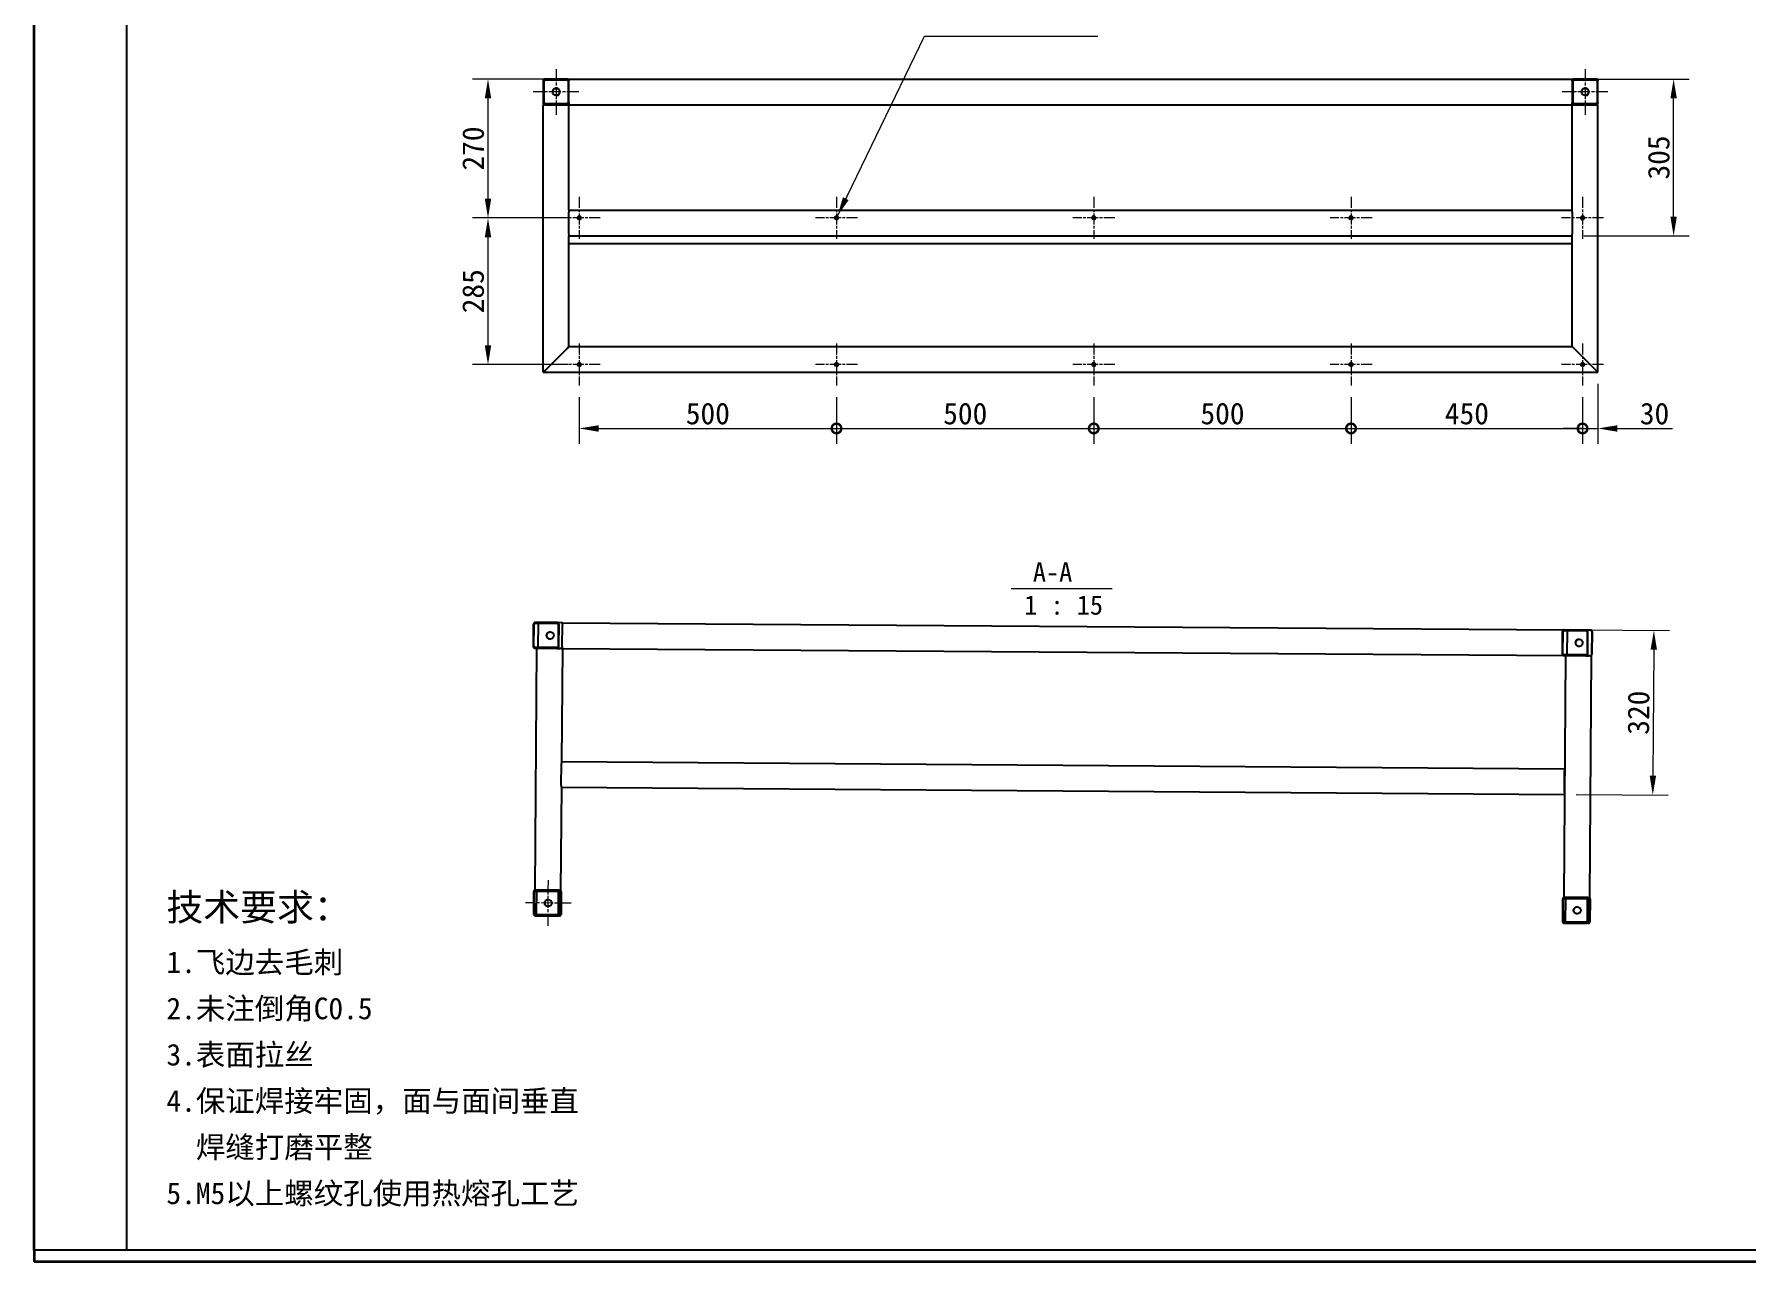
# Model space of a CAD drawing. Header units: millimetres. Extents: x 90 to 6218, y 82 to 4373.
# Drawn here: x 90 to 3418, y 82 to 2469 of the extents above; entities that cross this region are included whole.
import ezdxf

# ---------------------------------------------------------------- set-up
doc = ezdxf.new("R2010")
doc.units = ezdxf.units.MM
doc.header["$LTSCALE"] = 15
doc.linetypes.add('CHAIN', pattern=[0.3543, 0.2362, -0.0295, 0.0591, -0.0295])
for name, color, linetype, lineweight, true_color in [('中心标记 (ISO)', 1, 'CHAIN', 18, 0xff0000), ('尺寸 (ISO)', 7, 'Continuous', 18, 0x008000), ('符号 (ISO)', 7, 'Continuous', 18, 0x008000)]:
    doc.layers.add(name, color=color, linetype=linetype, lineweight=lineweight, true_color=true_color)
for name, color, linetype, lineweight in [('可见 (ISO)', 7, 'Continuous', 25), ('可见窄的 (ISO)', 7, 'Continuous', 18), ('图框 (ISO)', 7, 'Continuous', 35)]:
    doc.layers.add(name, color=color, linetype=linetype, lineweight=lineweight)
doc.styles.add('HZ_33', font='simfang.ttf')
doc.styles.add('文本样式74', font='SimSun.ttf')
doc.styles.add('最新国标', font='simfang.ttf')
doc.styles.add('注释文本 (ISO)', font='simfang.ttf')
doc.dimstyles.new('默认 (GB)', dxfattribs={"dimscale": 15, "dimtxt": 2.8, "dimasz": 2.5, "dimexe": 2, "dimexo": 1.5, "dimgap": 0.5, "dimtad": 1, "dimtoh": 1, "dimdsep": 46, "dimtxsty": '最新国标', "dimcen": 0.09, "dimdle": 10, "dimclrd": 256, "dimclre": 256, "dimclrt": 256, "dimaunit": 1, "dimadec": 3, "dimazin": 2, "dimtfac": 0.535714, "dimtdec": 3, "dimtmove": 0, "dimatfit": 3, "dimfxl": 0, "dimtolj": 1, "dimlwd": -1, "dimlwe": -1, "dimarcsym": 0})
doc.dimstyles.new('默认 (GB)$7', dxfattribs={"dimscale": 15, "dimtxt": 2.8, "dimasz": 2.5, "dimexe": 2, "dimexo": 1.5, "dimgap": 0.5, "dimtad": 1, "dimtoh": 1, "dimdsep": 46, "dimtxsty": '最新国标', "dimcen": 0.09, "dimdle": 10, "dimclrd": 256, "dimclre": 256, "dimclrt": 256, "dimaunit": 1, "dimadec": 3, "dimazin": 2, "dimtfac": 0.535714, "dimtdec": 3, "dimtmove": 0, "dimatfit": 3, "dimfxl": 0, "dimtolj": 1, "dimlwd": -1, "dimlwe": -1, "dimarcsym": 0})

# ---------------------------------------------------------------- blocks, each defined once
blk = doc.blocks.new('图框 最新国标')
at = {"layer": '图框 (ISO)'}
for p, q in [((6, 7), (6, 291.5)), ((6, 7), (6, 5.5)), ((6, 7), (6, 5.5)), ((414.5, 5.5), (6, 5.5))]:
    blk.add_line(p, q, dxfattribs=at)
at = {"layer": '图框 (ISO)', "color": 7, "linetype": 'Continuous', "lineweight": 25}
for p, q in [((18, 7), (18, 290)), ((413, 7), (6, 7)), ((413, 7), (18, 7))]:
    blk.add_line(p, q, dxfattribs=at)
at = {"layer": '图框 (ISO)', "style": '文本样式74'}
blk.add_attdef('零件代号_001', (44.55, 287.25), '', height=2.5, rotation=180, dxfattribs=at)
blk = doc.blocks.new('*D18')
at = {"layer": 'Defpoints', "color": 0, "transparency": 16777216}
for p in [(3079.3, 2381.5), (3276.3, 2381.5), (3079.3, 2076.5)]:
    blk.add_point(p, dxfattribs=at)
at = {"layer": '尺寸 (ISO)', "color": 116, "true_color": 0x00803f, "transparency": 16777216}
for p, q in [((3101.8, 2381.5), (3306.3, 2381.5)), ((3276.3, 2114), (3276.3, 2344)), ((3101.8, 2076.5), (3306.3, 2076.5))]:
    blk.add_line(p, q, dxfattribs=at)
for points in [[(3270.1, 2344), (3282.6, 2344), (3276.3, 2381.5)], [(3270.1, 2114), (3282.6, 2114), (3276.3, 2076.5)]]:
    blk.add_solid(points, dxfattribs=at)
at = {"layer": '尺寸 (ISO)', "transparency": 16777216, "insert": (3247.6, 2229), "char_height": 42, "attachment_point": 5, "rotation": 90, "style": '最新国标'}
blk.add_mtext('\\A1;305', dxfattribs=at)
blk = doc.blocks.new('*D19')
at = {"layer": 'Defpoints', "color": 0, "transparency": 16777216}
for p in [(1129.3, 2381.5), (971.9, 2111.5), (1108.5, 2111.5)]:
    blk.add_point(p, dxfattribs=at)
at = {"layer": '尺寸 (ISO)', "color": 116, "true_color": 0x00803f, "transparency": 16777216}
for p, q in [((1106.8, 2381.5), (941.9, 2381.5)), ((971.9, 2344), (971.9, 2149)), ((1086, 2111.5), (941.9, 2111.5))]:
    blk.add_line(p, q, dxfattribs=at)
for points in [[(965.7, 2344), (978.2, 2344), (971.9, 2381.5)], [(965.7, 2149), (978.2, 2149), (971.9, 2111.5)]]:
    blk.add_solid(points, dxfattribs=at)
at = {"layer": '尺寸 (ISO)', "transparency": 16777216, "insert": (943.2, 2246.5), "char_height": 42, "attachment_point": 5, "rotation": 90, "style": '最新国标'}
blk.add_mtext('\\A1;270', dxfattribs=at)
blk = doc.blocks.new('*D20')
at = {"layer": 'Defpoints', "color": 0, "transparency": 16777216}
for p in [(1149.3, 2111.5), (971.9, 1826.5), (1149.3, 1826.5)]:
    blk.add_point(p, dxfattribs=at)
at = {"layer": '尺寸 (ISO)', "color": 116, "true_color": 0x00803f, "transparency": 16777216}
for p, q in [((1126.8, 2111.5), (941.9, 2111.5)), ((971.9, 2074), (971.9, 1864)), ((1126.8, 1826.5), (941.9, 1826.5))]:
    blk.add_line(p, q, dxfattribs=at)
for points in [[(965.7, 2074), (978.2, 2074), (971.9, 2111.5)], [(965.7, 1864), (978.2, 1864), (971.9, 1826.5)]]:
    blk.add_solid(points, dxfattribs=at)
at = {"layer": '尺寸 (ISO)', "transparency": 16777216, "insert": (943.2, 1969), "char_height": 42, "attachment_point": 5, "rotation": 90, "style": '最新国标'}
blk.add_mtext('\\A1;285', dxfattribs=at)
blk = doc.blocks.new('_DotSmall')
at = {"color": 0, "linetype": 'ByBlock', "const_width": 0.5}
blk.add_lwpolyline([(-0.0625, 0, 1), (0.0625, 0, 1)], format="xyb", close=True, dxfattribs=at)
blk = doc.blocks.new('*D21')
at = {"layer": 'Defpoints', "color": 0, "transparency": 16777216}
for p in [(1149.3, 1785.7), (1649.3, 1785.7), (1649.3, 1702.3)]:
    blk.add_point(p, dxfattribs=at)
at = {"layer": '尺寸 (ISO)', "color": 116, "true_color": 0x00803f, "transparency": 16777216}
for p, q in [((1149.3, 1763.2), (1149.3, 1672.3)), ((1649.3, 1763.2), (1649.3, 1672.3)), ((1186.8, 1702.3), (1649.3, 1702.3))]:
    blk.add_line(p, q, dxfattribs=at)
blk.add_solid([(1186.8, 1708.5), (1186.8, 1696), (1149.3, 1702.3)], dxfattribs=at)
at = {"layer": '尺寸 (ISO)', "color": 116, "true_color": 0x00803f, "transparency": 16777216, "xscale": 37.5, "yscale": 37.5, "zscale": 37.5}
blk.add_blockref('_DotSmall', (1649.3, 1702.3), dxfattribs=at)
at = {"layer": '尺寸 (ISO)', "transparency": 16777216, "insert": (1399.2, 1731), "char_height": 42, "attachment_point": 5, "style": '最新国标'}
blk.add_mtext('\\A1;500', dxfattribs=at)
blk = doc.blocks.new('*D23')
at = {"layer": 'Defpoints', "color": 0, "transparency": 16777216}
for p in [(3129.3, 1811.5), (3099.3, 1785.7), (3129.3, 1702.3)]:
    blk.add_point(p, dxfattribs=at)
at = {"layer": '尺寸 (ISO)', "color": 116, "true_color": 0x00803f, "transparency": 16777216}
for p, q in [((3129.3, 1789), (3129.3, 1672.3)), ((3099.3, 1763.2), (3099.3, 1672.3)), ((3099.3, 1702.3), (3061.8, 1702.3)), ((3099.3, 1702.3), (3129.3, 1702.3)), ((3166.8, 1702.3), (3274.1, 1702.3))]:
    blk.add_line(p, q, dxfattribs=at)
blk.add_solid([(3166.8, 1708.5), (3166.8, 1696), (3129.3, 1702.3)], dxfattribs=at)
at = {"layer": '尺寸 (ISO)', "color": 116, "true_color": 0x00803f, "transparency": 16777216, "xscale": 37.5, "yscale": 37.5, "zscale": 37.5}
blk.add_blockref('_DotSmall', (3099.3, 1702.3), dxfattribs=at)
at = {"layer": '尺寸 (ISO)', "transparency": 16777216, "insert": (3239.2, 1731), "char_height": 42, "attachment_point": 5, "style": '最新国标'}
blk.add_mtext('\\A1;30', dxfattribs=at)
blk = doc.blocks.new('*D24')
at = {"layer": 'Defpoints', "color": 0, "transparency": 16777216}
for p in [(2649.3, 1785.7), (3099.3, 1785.7), (3099.3, 1702.3)]:
    blk.add_point(p, dxfattribs=at)
at = {"layer": '尺寸 (ISO)', "color": 116, "true_color": 0x00803f, "transparency": 16777216}
for p, q in [((2649.3, 1763.2), (2649.3, 1672.3)), ((3099.3, 1763.2), (3099.3, 1672.3)), ((2649.3, 1702.3), (3099.3, 1702.3))]:
    blk.add_line(p, q, dxfattribs=at)
at = {"layer": '尺寸 (ISO)', "color": 116, "true_color": 0x00803f, "transparency": 16777216, "xscale": 37.5, "yscale": 37.5, "zscale": 37.5, "rotation": 180}
blk.add_blockref('_DotSmall', (2649.3, 1702.3), dxfattribs=at)
at = {"layer": '尺寸 (ISO)', "color": 116, "true_color": 0x00803f, "transparency": 16777216, "xscale": 37.5, "yscale": 37.5, "zscale": 37.5}
blk.add_blockref('_DotSmall', (3099.3, 1702.3), dxfattribs=at)
at = {"layer": '尺寸 (ISO)', "transparency": 16777216, "insert": (2874.5, 1731), "char_height": 42, "attachment_point": 5, "style": '最新国标'}
blk.add_mtext('\\A1;450', dxfattribs=at)
blk = doc.blocks.new('*D25')
at = {"layer": 'Defpoints', "color": 0, "transparency": 16777216}
for p in [(2149.3, 1785.7), (2649.3, 1785.7), (2649.3, 1702.3)]:
    blk.add_point(p, dxfattribs=at)
at = {"layer": '尺寸 (ISO)', "color": 116, "true_color": 0x00803f, "transparency": 16777216}
for p, q in [((2149.3, 1763.2), (2149.3, 1672.3)), ((2649.3, 1763.2), (2649.3, 1672.3)), ((2149.3, 1702.3), (2649.3, 1702.3))]:
    blk.add_line(p, q, dxfattribs=at)
at = {"layer": '尺寸 (ISO)', "color": 116, "true_color": 0x00803f, "transparency": 16777216, "xscale": 37.5, "yscale": 37.5, "zscale": 37.5, "rotation": 180}
blk.add_blockref('_DotSmall', (2149.3, 1702.3), dxfattribs=at)
at = {"layer": '尺寸 (ISO)', "color": 116, "true_color": 0x00803f, "transparency": 16777216, "xscale": 37.5, "yscale": 37.5, "zscale": 37.5}
blk.add_blockref('_DotSmall', (2649.3, 1702.3), dxfattribs=at)
at = {"layer": '尺寸 (ISO)', "transparency": 16777216, "insert": (2399.5, 1731), "char_height": 42, "attachment_point": 5, "style": '最新国标'}
blk.add_mtext('\\A1;500', dxfattribs=at)
blk = doc.blocks.new('*D26')
at = {"layer": 'Defpoints', "color": 0, "transparency": 16777216}
for p in [(1649.3, 1785.7), (2149.3, 1785.7), (2149.3, 1702.3)]:
    blk.add_point(p, dxfattribs=at)
at = {"layer": '尺寸 (ISO)', "color": 116, "true_color": 0x00803f, "transparency": 16777216}
for p, q in [((1649.3, 1763.2), (1649.3, 1672.3)), ((2149.3, 1763.2), (2149.3, 1672.3)), ((1649.3, 1702.3), (2149.3, 1702.3))]:
    blk.add_line(p, q, dxfattribs=at)
at = {"layer": '尺寸 (ISO)', "color": 116, "true_color": 0x00803f, "transparency": 16777216, "xscale": 37.5, "yscale": 37.5, "zscale": 37.5, "rotation": 180}
blk.add_blockref('_DotSmall', (1649.3, 1702.3), dxfattribs=at)
at = {"layer": '尺寸 (ISO)', "color": 116, "true_color": 0x00803f, "transparency": 16777216, "xscale": 37.5, "yscale": 37.5, "zscale": 37.5}
blk.add_blockref('_DotSmall', (2149.3, 1702.3), dxfattribs=at)
at = {"layer": '尺寸 (ISO)', "transparency": 16777216, "insert": (1899.5, 1731), "char_height": 42, "attachment_point": 5, "style": '最新国标'}
blk.add_mtext('\\A1;500', dxfattribs=at)
blk = doc.blocks.new('*D27')
at = {"layer": 'Defpoints', "color": 0, "transparency": 16777216}
for p in [(3063.7, 1310.8), (3064.1, 990.8), (3235.8, 989.6)]:
    blk.add_point(p, dxfattribs=at)
at = {"layer": '尺寸 (ISO)', "color": 116, "true_color": 0x00803f, "transparency": 16777216}
for p, q in [((3086.2, 1310.7), (3268, 1309.4)), ((3237.8, 1272.1), (3236, 1027.1)), ((3086.6, 990.7), (3265.8, 989.4))]:
    blk.add_line(p, q, dxfattribs=at)
for points in [[(3231.5, 1272.1), (3244, 1272), (3238, 1309.6)], [(3229.8, 1027.1), (3242.3, 1027.1), (3235.8, 989.6)]]:
    blk.add_solid(points, dxfattribs=at)
at = {"layer": '尺寸 (ISO)', "transparency": 16777216, "insert": (3208.2, 1149.8), "char_height": 42, "attachment_point": 5, "rotation": 89.591, "style": '最新国标'}
blk.add_mtext('\\A1;320', dxfattribs=at)

msp = doc.modelspace()

# ---------------------------------------------------------------- linework, layer by layer
at = {"layer": '中心标记 (ISO)', "ltscale": 6.580841}
for p, q in [((1104.341, 2400.935), (1104.341, 2312.1)), ((3104.341, 2400.935), (3104.341, 2312.1)), ((1148.758, 2356.518), (1059.923, 2356.518)), ((3148.758, 2356.518), (3059.923, 2356.518)), ((1088.66, 735.499), (1089.294, 824.332)), ((1133.393, 779.598), (1044.561, 780.232))]:
    msp.add_line(p, q, dxfattribs=at)
at = {"layer": '中心标记 (ISO)', "ltscale": 6.04835}
for p, q in [((1149.341, 2152.341), (1149.341, 2070.694)), ((1649.341, 2152.341), (1649.341, 2070.694)), ((2149.341, 2152.341), (2149.341, 2070.694)), ((2649.341, 2152.341), (2649.341, 2070.694)), ((3099.341, 2152.341), (3099.341, 2070.694)), ((1190.164, 2111.518), (1108.517, 2111.518)), ((1690.164, 2111.518), (1608.517, 2111.518)), ((2190.164, 2111.518), (2108.517, 2111.518)), ((2690.164, 2111.518), (2608.517, 2111.518)), ((3140.164, 2111.518), (3058.517, 2111.518)), ((1149.341, 1867.341), (1149.341, 1785.694)), ((1649.341, 1867.341), (1649.341, 1785.694)), ((2149.341, 1867.341), (2149.341, 1785.694)), ((2649.341, 1867.341), (2649.341, 1785.694)), ((3099.341, 1867.341), (3099.341, 1785.694)), ((1190.164, 1826.518), (1108.517, 1826.518)), ((1690.164, 1826.518), (1608.517, 1826.518)), ((2190.164, 1826.518), (2108.517, 1826.518)), ((2690.164, 1826.518), (2608.517, 1826.518)), ((3140.164, 1826.518), (3058.517, 1826.518))]:
    msp.add_line(p, q, dxfattribs=at)
at = {"layer": '可见 (ISO)'}
for p, q in [((1079.341, 2377.768), (1079.341, 2378.518)), ((1079.341, 2377.768), (1079.341, 2335.268)), ((1080.841, 2335.268), (1080.841, 2377.768)), ((1082.341, 2381.518), (1083.091, 2381.518)), ((1125.591, 2381.518), (1083.091, 2381.518)), ((1083.091, 2380.018), (1125.591, 2380.018)), ((1125.591, 2381.518), (1126.341, 2381.518)), ((1127.841, 2377.768), (1127.841, 2335.268)), ((1129.341, 2381.518), (1129.341, 2377.768)), ((1129.341, 2381.518), (3079.341, 2381.518)), ((1129.341, 2335.268), (1129.341, 2377.768)), ((3079.341, 2377.768), (3079.341, 2381.518)), ((3079.341, 2377.768), (3079.341, 2335.268)), ((3080.841, 2335.268), (3080.841, 2377.768)), ((3082.341, 2381.518), (3083.091, 2381.518)), ((3125.591, 2381.518), (3083.091, 2381.518)), ((3083.091, 2380.018), (3125.591, 2380.018)), ((3125.591, 2381.518), (3126.341, 2381.518)), ((3127.841, 2377.768), (3127.841, 2335.268)), ((3129.341, 2378.518), (3129.341, 2377.768)), ((3129.341, 2335.268), (3129.341, 2377.768)), ((1079.341, 2334.518), (1079.341, 2335.268)), ((1083.091, 2331.518), (1079.341, 2331.518)), ((1079.341, 1811.518), (1079.341, 2331.518)), ((1125.591, 2333.018), (1083.091, 2333.018)), ((1083.091, 2331.518), (1125.591, 2331.518)), ((1129.341, 2331.518), (1125.591, 2331.518)), ((1129.341, 2335.268), (1129.341, 2331.518)), ((1129.341, 2126.518), (1129.341, 2331.518)), ((1129.341, 2331.518), (3079.341, 2331.518)), ((3079.341, 2331.518), (3079.341, 2335.268)), ((3079.341, 2126.518), (3079.341, 2331.518)), ((3083.091, 2331.518), (3079.341, 2331.518)), ((3125.591, 2333.018), (3083.091, 2333.018)), ((3083.091, 2331.518), (3125.591, 2331.518)), ((3129.341, 2331.518), (3125.591, 2331.518)), ((3129.341, 2335.268), (3129.341, 2334.518)), ((3129.341, 1811.518), (3129.341, 2331.518)), ((1129.341, 2126.518), (1129.341, 2122.768)), ((1129.341, 2126.518), (3079.341, 2126.518)), ((1129.341, 2080.268), (1129.341, 2122.768)), ((1146.017, 2111.518), (1152.664, 2111.518)), ((1646.017, 2111.518), (1652.664, 2111.518)), ((2146.017, 2111.518), (2152.664, 2111.518)), ((2646.017, 2111.518), (2652.664, 2111.518)), ((3079.341, 2122.768), (3079.341, 2126.518)), ((3079.341, 2122.768), (3079.341, 2080.268)), ((1129.341, 2080.268), (1129.341, 2076.518)), ((1129.341, 1861.518), (1129.341, 2076.518)), ((1129.341, 2076.518), (3079.341, 2076.518)), ((3079.341, 2076.518), (3079.341, 2080.268)), ((3079.341, 1861.518), (3079.341, 2076.518)), ((1129.341, 2061.518), (3079.341, 2061.518)), ((1125.591, 1857.768), (1083.091, 1815.268)), ((1083.091, 1815.268), (1125.591, 1857.768)), ((1125.591, 1857.768), (1129.341, 1861.518)), ((1129.341, 1861.518), (1125.591, 1857.768)), ((1129.341, 1861.518), (3079.341, 1861.518)), ((3079.341, 1861.518), (3083.091, 1857.768)), ((3083.091, 1857.768), (3079.341, 1861.518)), ((3125.591, 1815.268), (3083.091, 1857.768)), ((3083.091, 1857.768), (3125.591, 1815.268)), ((1079.341, 1811.518), (1083.091, 1815.268)), ((1083.091, 1815.268), (1079.341, 1811.518)), ((1079.341, 1811.518), (3129.341, 1811.518)), ((3125.591, 1815.268), (3129.341, 1811.518)), ((3129.341, 1811.518), (3125.591, 1815.268)), ((1059.99, 1321.386), (1059.687, 1278.887)), ((1061.187, 1278.876), (1061.49, 1321.375)), ((1063.756, 1323.609), (1106.254, 1323.306)), ((1106.265, 1324.806), (1063.767, 1325.109)), ((1069.341, 1321.319), (1069.038, 1278.82)), ((1114.116, 1324.75), (1106.265, 1324.806)), ((1108.488, 1321.04), (1108.184, 1278.541)), ((1109.684, 1278.53), (1109.988, 1321.029)), ((1114.116, 1324.75), (1114.866, 1324.745)), ((1114.937, 1324.744), (1114.866, 1324.745)), ((1116.108, 1278.484), (1116.411, 1320.983)), ((1116.465, 1324.733), (3063.665, 1310.834)), ((3059.888, 1307.111), (3059.585, 1264.612)), ((3061.085, 1264.601), (3061.388, 1307.1)), ((3063.654, 1309.334), (3106.152, 1309.031)), ((3106.163, 1310.531), (3063.665, 1310.834)), ((3069.24, 1307.044), (3068.936, 1264.545)), ((3114.014, 1310.475), (3106.163, 1310.531)), ((3108.386, 1306.765), (3108.082, 1264.266)), ((3109.582, 1264.255), (3109.886, 1306.754)), ((3114.014, 1310.475), (3114.764, 1310.469)), ((3114.835, 1310.469), (3114.764, 1310.469)), ((3117.742, 1307.448), (3117.428, 1263.449)), ((3117.737, 1306.698), (3117.434, 1264.199)), ((3117.5, 1263.448), (3117.814, 1307.447)), ((1066.111, 1275.091), (1062.756, 805.103)), ((1063.41, 1275.111), (1105.908, 1274.807)), ((1105.918, 1276.307), (1063.421, 1276.61)), ((1105.908, 1274.807), (1112.332, 1274.761)), ((1116.108, 1274.734), (1112.332, 1274.761)), ((1116.412, 1274.732), (1114.841, 1054.738)), ((1116.108, 1274.734), (3063.308, 1260.835)), ((3066.009, 1260.816), (3062.654, 790.828)), ((3063.308, 1260.835), (3105.806, 1260.532)), ((3105.816, 1262.032), (3063.319, 1262.335)), ((3105.806, 1260.532), (3112.23, 1260.486)), ((3116.006, 1260.459), (3112.23, 1260.486)), ((3116.31, 1260.457), (3112.955, 790.469)), ((3116.006, 1260.459), (3116.31, 1260.457)), ((3116.31, 1260.457), (3116.31, 1260.457)), ((1114.181, 1008.491), (1114.484, 1050.99)), ((1114.538, 1054.74), (3064.438, 1040.822)), ((3064.385, 1037.072), (3064.082, 994.573)), ((3064.096, 994.573), (3064.399, 1037.072)), ((1114.484, 1004.739), (1113.057, 804.744)), ((1114.181, 1004.741), (3064.081, 990.823)), ((1060.561, 801.369), (1060.258, 758.87)), ((1062.258, 758.856), (1062.561, 801.355)), ((1062.756, 805.103), (1064.338, 805.092)), ((1064.323, 803.092), (1106.821, 802.789)), ((1106.835, 804.789), (1064.338, 805.092)), ((1066.13, 801.329), (1065.826, 758.83)), ((1108.977, 804.773), (1106.835, 804.789)), ((1108.559, 801.026), (1108.255, 758.527)), ((1108.977, 804.773), (1112.753, 804.746)), ((1110.255, 758.513), (1110.559, 801.012)), ((1113.057, 804.744), (1112.753, 804.746)), ((1113.057, 804.744), (1113.057, 804.744)), ((1114.133, 801.736), (1113.819, 757.738)), ((1114.127, 800.986), (1113.824, 758.488)), ((1113.89, 757.737), (1114.204, 801.736)), ((3060.459, 787.093), (3060.156, 744.595)), ((3062.156, 744.58), (3062.459, 787.079)), ((3062.654, 790.828), (3064.236, 790.817)), ((3064.221, 788.817), (3106.719, 788.513)), ((3106.734, 790.513), (3064.236, 790.817)), ((3066.028, 787.054), (3065.725, 744.555)), ((3108.875, 790.498), (3106.734, 790.513)), ((3108.457, 786.751), (3108.153, 744.252)), ((3108.875, 790.498), (3112.651, 790.471)), ((3110.153, 744.238), (3110.457, 786.737)), ((3112.955, 790.469), (3112.651, 790.471)), ((3112.955, 790.469), (3112.955, 790.469)), ((3114.031, 787.461), (3113.717, 743.462)), ((3114.025, 786.711), (3113.722, 744.212)), ((3113.788, 743.462), (3114.102, 787.461)), ((1063.981, 755.093), (1106.479, 754.79)), ((1106.493, 756.79), (1063.995, 757.093)), ((1110.047, 754.764), (1106.479, 754.79)), ((1110.797, 754.759), (1110.047, 754.764)), ((1110.797, 754.759), (1110.869, 754.759)), ((3063.879, 740.818), (3106.377, 740.515)), ((3106.391, 742.514), (3063.893, 742.818)), ((3109.946, 740.489), (3106.377, 740.515)), ((3110.695, 740.484), (3109.946, 740.489)), ((3110.695, 740.484), (3110.767, 740.483))]:
    msp.add_line(p, q, dxfattribs=at)
for centre, radius in [((1104.341, 2356.518), 6.918), ((3104.341, 2356.518), 6.917), ((1149.341, 2111.518), 3.324), ((1649.341, 2111.518), 3.324), ((2149.341, 2111.518), 3.324), ((2649.341, 2111.518), 3.324), ((3099.341, 2111.518), 3.324), ((1149.341, 1826.518), 3.324), ((1649.341, 1826.518), 3.324), ((2149.341, 1826.518), 3.324), ((2649.341, 1826.518), 3.324), ((3099.341, 1826.518), 3.324)]:
    msp.add_circle(centre, radius, dxfattribs=at)
for centre, radius, start, end in [((1082.341, 2378.518), 3, 90, 180), ((1083.091, 2377.768), 3.75, 90, 180), ((1083.091, 2377.768), 2.25, 90, 180), ((1125.591, 2377.768), 3.75, 0, 90), ((1125.591, 2377.768), 2.25, 0, 90), ((1126.341, 2378.518), 3, 0, 90), ((3082.341, 2378.518), 3, 90, 180), ((3083.091, 2377.768), 3.75, 90, 180), ((3083.091, 2377.768), 2.25, 90, 180), ((3125.591, 2377.768), 3.75, 0, 90), ((3125.591, 2377.768), 2.25, 0, 90), ((3126.341, 2378.518), 3, 0, 90), ((1083.091, 2335.268), 3.75, 180, 270), ((1082.341, 2334.518), 3, 180, 270), ((1083.091, 2335.268), 2.25, 180, 270), ((1125.591, 2335.268), 2.25, 270, 0), ((1125.591, 2335.268), 3.75, 270, 0), ((1126.341, 2334.518), 3, 270, 0), ((3083.091, 2335.268), 3.75, 180, 270), ((3082.341, 2334.518), 3, 180, 270), ((3083.091, 2335.268), 2.25, 180, 270), ((3125.591, 2335.268), 2.25, 270, 0), ((3125.591, 2335.268), 3.75, 270, 0), ((3126.341, 2334.518), 3, 270, 0)]:
    msp.add_arc(centre, radius, start, end, dxfattribs=at)
for centre, major_axis, ratio, start_param, end_param in [((1063.74, 1321.359), (0.027, 3.75), 0.99997453, 0, 1.57079633), ((1063.74, 1321.359), (0.016, 2.25), 0.99997453, 0, 1.57079633), ((1071.591, 1321.303), (0.016, 2.25), 0.99997453, 0, 1.57079633), ((1092.76, 1299.902), (0.049, 6.917), 0.99997453, 0.00515943, 3.13643323), ((1106.238, 1321.056), (0.016, 2.25), 0.99997453, 4.71238898, 6.28318531), ((1106.238, 1321.056), (0.027, 3.75), 0.99997453, 4.71238898, 6.28318531), ((1114.089, 1321), (0.027, 3.75), 0.99997453, 5.6118873, 6.28318531), ((1114.845, 1321.745), (0.021, 3), 0.99997453, 5.72600047, 6.28318531), ((1114.916, 1321.744), (1.534, 2.578), 0.99998753, 0, 0.52961216), ((1116.438, 1320.983), (0.027, 3.75), 0.00713785, 0, 1.57079633), ((3063.638, 1307.084), (0.027, 3.75), 0.99997453, 0, 1.57079633), ((3063.638, 1307.084), (0.016, 2.25), 0.99997453, 0, 1.57079633), ((3071.489, 1307.028), (0.016, 2.25), 0.99997453, 0, 1.57079633), ((3106.136, 1306.781), (0.016, 2.25), 0.99997453, 4.71238898, 6.28318531), ((3106.136, 1306.781), (0.027, 3.75), 0.99997453, 4.71238898, 6.28318531), ((3113.987, 1306.725), (0.027, 3.75), 0.99997453, 4.71238898, 6.28318531), ((3114.743, 1307.469), (0.021, 3), 0.99997453, 4.71238898, 6.28318531), ((3114.814, 1307.469), (0.021, 3), 0.99997453, 4.71238898, 6.28318531), ((1063.437, 1278.86), (-0.027, -3.75), 0.99997453, 4.71238898, 6.28318531), ((1063.437, 1278.86), (-0.016, -2.25), 0.99997453, 4.71238898, 6.28318531), ((1071.288, 1278.804), (-0.016, -2.25), 0.99997453, 4.71238898, 6.28318531), ((1105.934, 1278.557), (-0.027, -3.75), 0.99997453, 0, 1.57079633), ((1105.934, 1278.557), (-0.016, -2.25), 0.99997453, 0, 1.57079633), ((1113.786, 1278.501), (-0.027, -3.75), 0.99997453, 0, 0.67129801), ((1114.53, 1277.746), (1.568, -2.557), 0.99998877, 5.72600047, 6.28318531), ((1114.602, 1277.745), (-0.021, -3), 0.99997453, 0, 0.52961216), ((1116.135, 1278.484), (-0.027, -3.75), 0.00713785, 4.71238898, 6.28318531), ((3092.658, 1285.626), (0.049, 6.917), 0.99997453, 0.00515943, 3.13643323), ((3063.335, 1264.585), (-0.027, -3.75), 0.99997453, 4.71238898, 6.28318531), ((3063.335, 1264.585), (-0.016, -2.25), 0.99997453, 4.71238898, 6.28318531), ((3071.186, 1264.529), (-0.016, -2.25), 0.99997453, 4.71238898, 6.28318531), ((3105.833, 1264.282), (-0.027, -3.75), 0.99997453, 0, 1.57079633), ((3105.833, 1264.282), (-0.016, -2.25), 0.99997453, 0, 1.57079633), ((3113.684, 1264.226), (-0.027, -3.75), 0.99997453, 0, 1.57079633), ((3114.429, 1263.47), (-0.021, -3), 0.99997453, 0, 1.57079633), ((3114.5, 1263.47), (-0.021, -3), 0.99997453, 0, 1.57079633), ((1114.511, 1050.99), (0.027, 3.75), 0.00713785, 0, 1.57079633), ((3064.412, 1037.072), (0.027, 3.75), 0.00713785, 0.00356898, 1.57079633), ((3064.412, 1037.072), (0.012, 1.75), 0.00713785, 0.00764787, 1.57079633), ((1114.208, 1008.491), (-0.027, -3.75), 0.00713785, 4.71238898, 6.28318531), ((3064.108, 994.573), (-0.027, -3.75), 0.00713785, 4.71238898, 6.27961633), ((3064.108, 994.573), (-0.012, -1.75), 0.00713785, 4.71238898, 6.27553743), ((1064.311, 801.342), (0.027, 3.75), 0.99997453, 0, 1.57079633), ((1064.311, 801.342), (0.012, 1.75), 0.99997453, 0, 1.57079633), ((1067.88, 801.317), (0.012, 1.75), 0.99997453, 0, 1.57079633), ((1106.809, 801.039), (0.012, 1.75), 0.99997453, 4.71238898, 6.28318531), ((1106.809, 801.039), (0.027, 3.75), 0.99997453, 4.71238898, 6.28318531), ((1110.378, 801.013), (0.027, 3.75), 0.99997453, 4.71238898, 6.28318531), ((1111.133, 801.758), (0.021, 3), 0.99997453, 4.71238898, 6.28318531), ((1111.204, 801.757), (0.021, 3), 0.99997453, 4.71238898, 6.28318531), ((1089.048, 779.915), (0.049, 6.917), 0.99997453, 0.00515943, 3.13643323), ((3064.209, 787.067), (0.027, 3.75), 0.99997453, 0, 1.57079633), ((3064.209, 787.067), (0.012, 1.75), 0.99997453, 0, 1.57079633), ((3067.778, 787.041), (0.012, 1.75), 0.99997453, 0, 1.57079633), ((3088.946, 765.64), (0.049, 6.917), 0.99997453, 0.00515943, 3.13643323), ((3106.707, 786.763), (0.012, 1.75), 0.99997453, 4.71238898, 6.28318531), ((3106.707, 786.763), (0.027, 3.75), 0.99997453, 4.71238898, 6.28318531), ((3110.276, 786.738), (0.027, 3.75), 0.99997453, 4.71238898, 6.28318531), ((3111.031, 787.482), (0.021, 3), 0.99997453, 4.71238898, 6.28318531), ((3111.102, 787.482), (0.021, 3), 0.99997453, 4.71238898, 6.28318531), ((1064.007, 758.843), (-0.027, -3.75), 0.99997453, 4.71238898, 6.28318531), ((1064.007, 758.843), (-0.012, -1.75), 0.99997453, 4.71238898, 6.28318531), ((1067.576, 758.818), (-0.012, -1.75), 0.99997453, 4.71238898, 6.28318531), ((1106.505, 758.54), (-0.027, -3.75), 0.99997453, 0, 1.57079633), ((1106.505, 758.54), (-0.012, -1.75), 0.99997453, 0, 1.57079633), ((1110.074, 758.514), (-0.027, -3.75), 0.99997453, 0, 1.57079633), ((1110.819, 757.759), (-0.021, -3), 0.99997453, 0, 1.57079633), ((1110.89, 757.758), (-0.021, -3), 0.99997453, 0, 1.57079633), ((3063.906, 744.568), (-0.027, -3.75), 0.99997453, 4.71238898, 6.28318531), ((3063.906, 744.568), (-0.012, -1.75), 0.99997453, 4.71238898, 6.28318531), ((3067.474, 744.542), (-0.012, -1.75), 0.99997453, 4.71238898, 6.28318531), ((3106.403, 744.264), (-0.027, -3.75), 0.99997453, 0, 1.57079633), ((3106.403, 744.264), (-0.012, -1.75), 0.99997453, 0, 1.57079633), ((3109.972, 744.239), (-0.027, -3.75), 0.99997453, 0, 1.57079633), ((3110.717, 743.484), (-0.021, -3), 0.99997453, 0, 1.57079633), ((3110.788, 743.483), (-0.021, -3), 0.99997453, 0, 1.57079633)]:
    msp.add_ellipse(centre, major_axis=major_axis, ratio=ratio, start_param=start_param, end_param=end_param, dxfattribs=at)
for centre in [(1092.689, 1299.902), (3092.587, 1285.627), (1088.977, 779.915), (3088.875, 765.64)]:
    msp.add_ellipse(centre, major_axis=(-0.049, -6.917), ratio=0.99997453, dxfattribs=at)
at = {"layer": '可见窄的 (ISO)'}
for centre, radius, start, end in [((1104.341, 2356.518), 8, 280, 190), ((3104.341, 2356.518), 8, 280, 190), ((1149.341, 2111.518), 4, 260, 170), ((1649.341, 2111.518), 4, 260, 170), ((2149.341, 2111.518), 4, 260, 170), ((2649.341, 2111.518), 4, 260, 170), ((3099.341, 2111.518), 4, 350, 260), ((1149.341, 1826.518), 4, 260, 170), ((1649.341, 1826.518), 4, 260, 170), ((2149.341, 1826.518), 4, 260, 170), ((2649.341, 1826.518), 4, 260, 170), ((3099.341, 1826.518), 4, 260, 170)]:
    msp.add_arc(centre, radius, start, end, dxfattribs=at)
at = {"layer": '符号 (ISO)'}
msp.add_line((1988.646, 1391.473), (2185.137, 1391.473), dxfattribs=at)

# ---------------------------------------------------------------- block references
at = {"xscale": 15, "yscale": 15, "zscale": 15}
msp.add_blockref('图框 最新国标', (0, 0), dxfattribs=at)

# ---------------------------------------------------------------- texts
at = {"layer": '符号 (ISO)', "char_height": 37.5, "attachment_point": 7, "style": 'HZ_33'}
for s, insert in [('A-A ', (2030.991, 1404.391)), (' 1 : 15', (1988.646, 1339.739))]:
    msp.add_mtext(s, dxfattribs=dict(at, insert=insert))
at = {"layer": '符号 (ISO)', "insert": (346.949, 493.825), "char_height": 30, "width": 880.28069, "attachment_point": 4, "line_spacing_factor": 1.283254, "style": '注释文本 (ISO)'}
msp.add_mtext('{\\H1.75x;技术要求：\\H0.8x;\\P1.飞边去毛刺\\P2.未注倒角C0.5\\P3.表面拉丝\\P4.保证焊接牢固，面与面间垂直\\P  焊缝打磨平整\\P5.M5以上螺纹孔使用热熔孔工艺}', dxfattribs=at)

# ---------------------------------------------------------------- dimensions: what is measured, and where the dimension line sits
at = {"layer": '尺寸 (ISO)', "color": 116, "true_color": 0x00803f}
for base, p1, p2, angle, override, picture, middle in [((971.932, 2111.518), (1129.341, 2381.518), (1108.517, 2111.518), 270, {"dimgap": 0.5, "dimtoh": 0, "dimdec": 2, "dimtol": 0, "dimlim": 0, "dimtp": 0, "dimtm": 0, "dimtdec": 3, "dimtofl": 0, "dimatfit": 1}, '*D19', (971.932, 2246.518)), ((3276.341, 2381.518), (3079.341, 2076.518), (3079.341, 2381.518), 270, {"dimgap": 0.5, "dimtoh": 0, "dimdec": 2, "dimtol": 0, "dimlim": 0, "dimtp": 0, "dimtm": 0, "dimtdec": 3, "dimtofl": 0, "dimatfit": 1}, '*D18', (3276.341, 2229.018)), ((971.932, 1826.518), (1149.341, 2111.518), (1149.341, 1826.518), 90, {"dimgap": 0.5, "dimtoh": 0, "dimdec": 2, "dimtol": 0, "dimlim": 0, "dimtp": 0, "dimtm": 0, "dimtdec": 3, "dimtofl": 0, "dimatfit": 1}, '*D20', (971.932, 1969.018)), ((3129.341, 1702.257), (3099.341, 1785.694), (3129.341, 1811.518), 180, {"dimgap": 0.5, "dimtoh": 0, "dimdec": 2, "dimblk1": 'DotSmall', "dimsah": 1, "dimdle": 0, "dimtol": 0, "dimlim": 0, "dimtp": 0, "dimtm": 0, "dimtdec": 3, "dimtofl": 1, "dimatfit": 1}, '*D23', (3239.201, 1702.257)), ((1649.341, 1702.257), (1149.341, 1785.694), (1649.341, 1785.694), 180, {"dimgap": 0.5, "dimtoh": 0, "dimdec": 2, "dimblk2": 'DotSmall', "dimsah": 1, "dimdle": 0, "dimtol": 0, "dimlim": 0, "dimtp": 0, "dimtm": 0, "dimtdec": 3, "dimtofl": 0, "dimatfit": 1}, '*D21', (1399.191, 1702.257)), ((2149.341, 1702.257), (1649.341, 1785.694), (2149.341, 1785.694), 180, {"dimgap": 0.5, "dimtoh": 0, "dimdec": 2, "dimblk1": 'DotSmall', "dimblk2": 'DotSmall', "dimsah": 1, "dimdle": 0, "dimtol": 0, "dimlim": 0, "dimtp": 0, "dimtm": 0, "dimtdec": 3, "dimtofl": 0, "dimatfit": 1}, '*D26', (1899.491, 1702.257)), ((2649.341, 1702.257), (2149.341, 1785.694), (2649.341, 1785.694), 180, {"dimgap": 0.5, "dimtoh": 0, "dimdec": 2, "dimblk1": 'DotSmall', "dimblk2": 'DotSmall', "dimsah": 1, "dimdle": 0, "dimtol": 0, "dimlim": 0, "dimtp": 0, "dimtm": 0, "dimtdec": 3, "dimtofl": 0, "dimatfit": 1}, '*D25', (2399.491, 1702.257)), ((3099.341, 1702.257), (2649.341, 1785.694), (3099.341, 1785.694), 180, {"dimgap": 0.5, "dimtoh": 0, "dimdec": 2, "dimblk1": 'DotSmall', "dimblk2": 'DotSmall', "dimsah": 1, "dimdle": 0, "dimtol": 0, "dimlim": 0, "dimtp": 0, "dimtm": 0, "dimtdec": 3, "dimtofl": 0, "dimatfit": 1}, '*D24', (2874.491, 1702.257)), ((3235.76, 989.597), (3063.665, 1310.834), (3064.081, 990.823), 89.591028, {"dimgap": 0.5, "dimtoh": 0, "dimdec": 2, "dimtol": 0, "dimlim": 0, "dimtp": 0, "dimtm": 0, "dimtdec": 3, "dimtofl": 0, "dimatfit": 1}, '*D27', (3236.902, 1149.593))]:
    dim = msp.add_linear_dim(base=base, p1=p1, p2=p2, angle=angle, dimstyle='默认 (GB)', override=override, dxfattribs=at)
    dim.commit()
    dim.dimension.update_dxf_attribs({"geometry": picture, "text_midpoint": middle, "dimtype": 160})

# ---------------------------------------------------------------- leaders
at = {"layer": '符号 (ISO)', "annotation_type": 0, "has_hookline": 1, "hookline_direction": 0, "text_width": 299.04}
msp.add_leader([(1650.959, 2115.176), (1820.517, 2465.092), (1858.017, 2465.092)], dimstyle='默认 (GB)$7', override={"dimgap": 0, "dimtad": 1}, dxfattribs=at)

doc.saveas('drawing.dxf')
